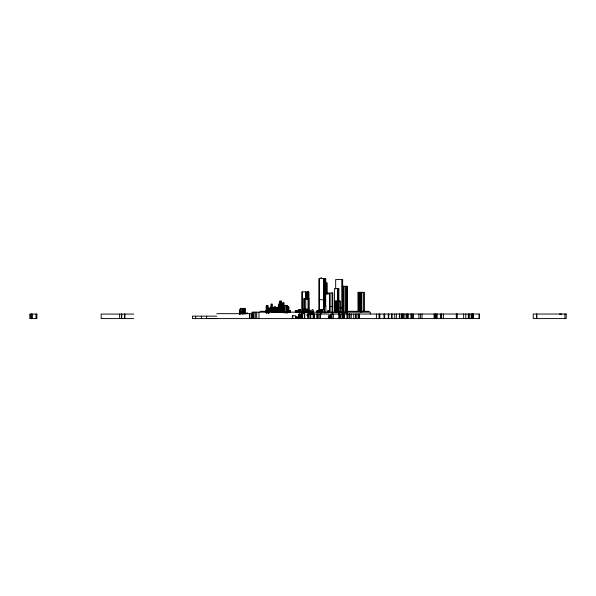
<?xml version="1.0" encoding="UTF-8"?>
<svg xmlns="http://www.w3.org/2000/svg" width="596" height="596" viewBox="0 0 596 596"><rect width="100%" height="100%" fill="white"/><g stroke="black" fill="none" stroke-linecap="round" stroke-linejoin="round"><path stroke-width="0.89" d="M320.991 277.408L321.482 277.408M325.468 282.973L327.219 282.973L327.219 293.932M342.186 286.311L347.245 286.311L347.245 311.216M326.727 292.994L332.762 292.994L332.762 313.019M325.662 293.873L330.132 293.873L330.132 312.185M308.937 298.559L303.684 298.559L303.684 310.866M319.143 299.706L325.468 299.706M279.964 304.131L278.503 304.131L278.503 312.267M280.642 304.131L282.392 304.131L282.392 307.745M330.296 306.53L332.762 306.53M273.936 306.88L275.3 306.88M271.508 307.283L270.241 307.283L270.144 311.648M283.368 307.283L281.908 307.283L281.908 312.52M340.048 307.864L342.678 307.864M267.909 308.184L269.466 308.184M270.048 308.184L270.435 308.184M271.992 308.184L273.743 308.184M276.171 308.184L277.729 308.184M271.992 308.415L272.573 308.415M282.69 308.467L284.046 308.467M303.684 309.153L308.937 309.153M273.549 309.548L274.033 309.548M276.753 309.48L277.632 309.48M304.563 309.48L306.992 309.48M311.954 309.48L313.116 309.48M320.797 309.48L319.046 309.48L319.046 312.215M269.37 309.913L270.629 309.913L270.629 311.648M282.489 309.913L281.521 309.913L281.521 312.52M272.476 310.672L273.452 310.672L273.452 312.431M296.398 310.672L297.754 310.672L297.754 312.431M274.033 310.784L272.573 310.784L272.573 312.52M286.773 310.784L288.226 310.784M288.717 310.784L289.492 310.784M304.951 310.784L302.813 310.784L302.813 312.52M310.784 310.784L313.31 310.799L313.31 312.527M319.046 310.784L316.908 310.784L316.908 312.52M322.257 310.784L319.925 310.784L319.925 312.52M260.132 311.298L266.256 311.298M295.229 311.298L295.616 311.298M346.954 311.298L369.222 311.298M268.781 311.358L271.411 311.358M277.535 311.358L278.801 311.358M272.767 311.805L274.808 311.805M288.62 311.805L290.855 311.805M297.56 311.805L299.214 311.805M301.159 311.805L302.522 311.805M302.716 311.805L303.587 311.805M306.702 311.805L307.774 311.805M310.3 311.805L313.31 311.805M316.908 311.805L317.69 311.805M318.949 311.805L320.022 311.805M240.292 312.051L240.978 312.051L240.978 313.69M308.452 312.177L251.966 312.177L251.966 318.592M308.743 312.542L309.719 312.542M309.421 312.937L308.549 312.937L308.549 314.554M312.244 312.937L313.414 312.937M246.617 312.989L247.683 312.989M308.259 313.027L309.816 313.027M216.765 313.667L252.354 313.675M312.051 313.608L313.31 313.608M133.735 314.077L101.164 314.077L101.164 318.592L133.735 318.592M559.391 314.077L560.367 314.077M560.851 314.077L561.73 314.077M250.99 314.852L251.572 314.852L251.572 318.592M306.605 315.195L308.937 315.195M250.99 315.791L251.668 315.791M328.97 315.738L330.326 315.738L330.326 318.592M216.765 316.163L192.463 316.163L192.463 318.592L479.475 318.592M295.616 316.454L296.689 316.454L296.689 318.592M330.132 316.491L328.97 316.491L328.97 318.592M251.184 316.722L252.741 316.722M302.619 317.169L301.159 317.169L301.159 318.592M251.087 317.653L251.572 317.653M329.841 317.944L331.108 317.944M329.841 318.279L331.108 318.279M330.229 318.383L331.011 318.592M217.354 318.473L208.794 318.592M251.966 318.473L255.952 318.473M564.933 314.025L564.933 318.592M536.84 314.025L536.84 318.592M536.452 314.025L536.452 318.592M479.378 318.592L479.475 314.025L340.443 314.025L340.443 318.592M479.087 314.025L479.087 318.592M473.351 314.025L473.351 318.592M472.762 314.025L472.762 318.592M472.375 314.025L472.375 318.592M472.084 314.025L472.084 318.592M471.794 314.025L471.794 318.592M469.849 314.025L469.849 318.592M468.776 314.025L468.776 318.592M468.292 314.025L468.292 318.592M465.767 314.025L465.767 318.592M463.628 314.025L463.628 318.592M457.207 314.025L457.207 318.592M456.625 314.025L456.625 318.592M456.432 314.025L456.432 318.592M456.335 314.025L456.335 318.592M443.498 314.025L443.498 318.592M441.651 314.025L441.651 318.592M441.36 314.025L441.36 318.592M440.392 314.025L440.392 318.592M437.181 314.025L437.181 318.592M436.503 314.025L436.503 318.592M435.43 314.025L435.43 318.592M435.236 314.025L435.236 318.592M435.043 314.025L435.043 318.592M434.067 314.025L434.067 318.592M422.013 314.025L422.013 318.592M420.456 314.025L420.456 318.592M418.899 314.025L418.899 318.592M413.557 314.025L413.557 318.592M412.484 314.025L412.484 318.592M411.315 314.025L411.218 318.592M411.121 314.025L411.121 318.592M408.111 314.025L408.111 318.592M407.724 314.025L407.724 318.592M407.038 314.025L407.038 318.592M406.07 314.025L406.07 318.592M404.028 314.025L404.028 318.592M403.052 314.025L403.052 318.592M402.568 314.025L402.568 318.592M401.495 314.025L401.495 318.592M401.302 314.025L401.302 318.592M399.648 314.025L399.648 318.592M399.357 314.025L399.357 318.592M396.347 314.025L396.347 318.592M394.694 314.025L394.694 318.592M391.967 314.025L392.064 318.592M391.676 314.025L391.676 318.592M388.763 314.025L388.763 318.592M388.272 314.025L388.272 318.592M384.681 314.025L384.681 318.592M383.995 314.025L383.995 318.592M379.816 314.025L379.816 318.592M379.041 314.025L379.041 318.592M376.411 314.025L376.411 318.592M370.287 314.01L370.287 312.177L312.729 312.177L312.729 314.01M364.454 311.35L364.454 292.338L357.943 292.338L358.04 311.35M363.486 292.338L363.486 311.35M361.735 292.338L361.735 311.35M361.638 292.338L361.638 312.252M360.952 292.338L360.952 312.252M360.371 292.338L360.371 311.35M359.597 292.338L359.597 311.35M359.492 314.025L359.492 318.592M359.395 292.338L359.395 311.35M359.008 314.025L359.008 318.592M358.427 292.338L358.427 311.35M358.04 314.025L358.04 318.592M355.998 314.025L355.998 318.592M355.805 314.025L355.805 318.592M353.763 314.025L353.763 318.592M351.327 314.025L351.23 318.592M349.77 314.025L349.77 318.592M349.673 314.025L349.673 318.592M349.383 314.025L349.383 318.592M349.092 314.025L349.092 318.592M347.632 314.025L347.632 318.592M347.535 314.025L347.535 318.592M347.051 286.311L347.051 313.056M346.954 286.311L346.954 313.056M346.954 314.025L346.954 318.592M346.567 286.311L346.567 313.056M346.47 286.311L346.47 313.056M346.179 286.311L346.179 313.056M345.203 286.311L345.203 313.056M344.332 314.025L344.332 318.592M343.937 314.025L343.937 318.592M343.743 286.311L343.743 313.056M343.646 286.311L343.646 313.056M343.452 314.025L343.452 318.592M342.678 313.056L342.678 279.554L335.675 279.554L335.675 288.851M342.774 314.025L342.774 318.592M341.992 314.025L341.992 318.592M341.799 279.554L341.799 313.012M340.54 312.14L340.54 301.092L334.9 301.092L334.9 312.14M340.048 318.592L340.048 314.025L339.176 314.025L339.176 318.592M339.467 314.025L339.467 318.592M339.273 301.092L339.273 312.14M338.982 318.592L338.982 314.025L330.519 314.025L330.519 318.592M338.886 301.285L338.886 288.538L334.505 288.538L334.505 312.393M338.789 312.177L338.789 314.01M338.498 288.538L338.498 301.285M338.2 301.092L338.2 312.14M338.103 288.538L338.103 312.14M338.007 301.092L338.007 312.14M337.716 288.538L337.716 312.14M336.844 301.092L336.844 312.14M336.457 301.092L336.457 312.14M335.19 301.092L335.19 312.14M334.609 304.429L334.609 312.393M333.343 314.025L333.343 318.592M332.464 292.994L332.464 313.019M332.076 292.994L332.076 313.019M331.979 314.025L331.979 318.592M331.011 317.743L331.011 315.195L330.229 315.195L330.229 318.592M329.938 315.738L329.938 317.877M329.454 293.873L329.454 312.185M329.26 316.491L329.26 318.592M329.066 318.592L329.066 314.025L308.743 314.025L308.743 318.592M328.776 312.52L328.776 310.784L327.8 310.784L327.8 312.52M328.478 310.784L328.478 312.52M327.897 310.784L327.897 312.52M326.534 282.973L326.534 293.932M325.856 313.012L325.856 305.577L324.008 305.577L324.008 309.294M325.662 305.77L325.759 278.526L319.143 278.526L319.143 310.501M325.274 278.526L325.274 306.001M325.081 278.526L325.081 306.001M324.686 278.526L324.686 306.001M324.492 278.526L324.492 309.6M324.395 278.526L324.395 313.012M324.202 278.526L324.202 309.6M324.105 278.526L324.105 309.6M324.008 312.215L324.008 309.48L321.773 309.48L321.773 312.215M323.621 278.526L323.621 309.6M322.064 309.48L322.064 312.215M321.967 310.784L321.967 312.52M321.386 310.784L321.386 312.52M321.192 312.177L321.192 314.01M320.894 310.784L320.894 312.52M320.7 310.784L320.797 312.52M320.216 314.025L320.216 318.592M320.119 310.784L320.119 312.52M320.022 310.784L320.022 312.52M320.022 314.025L320.022 318.592M319.344 278.526L319.344 309.6M319.247 278.526L319.247 309.6M318.756 310.784L318.756 312.52M318.271 314.025L318.271 318.592M317.199 310.784L317.199 312.52M317.199 314.025L317.199 318.592M317.005 314.025L317.005 318.592M314.479 314.025L314.479 318.592M313.995 314.025L313.995 318.592M313.213 310.784L313.213 312.52M313.116 314.025L313.116 318.592M312.535 311.805L312.535 314.353M312.438 311.805L312.438 313.503M312.148 311.805L312.148 314.353M311.268 311.805L311.268 314.353M310.784 314.025L310.784 318.592M310.59 311.805L310.59 314.353M310.3 314.256L310.3 310.784L309.421 310.784L309.421 314.554M310.106 310.784L310.106 318.592M309.622 310.784L309.622 314.353M308.937 313.444L308.937 291.876L306.508 291.876L306.508 299.244M308.84 298.559L308.84 313.444M308.549 315.195L308.549 318.592M308.452 291.876L308.452 315.843M308.162 291.876L308.162 299.244M308.065 291.876L308.065 312.58M307.774 291.876L307.774 299.244M307.678 291.876L307.678 299.244M307.573 291.876L307.573 299.244M307.573 315.195L307.573 318.592M307.283 311.805L307.283 315.195M306.895 309.48L306.992 312.215M306.798 309.48L306.798 312.215M306.12 309.48L306.12 312.215M305.927 309.48L305.927 312.215M305.83 299.244L305.83 291.876L301.941 291.876L301.941 312.14M305.733 298.559L305.733 309.48M305.629 291.876L305.629 299.244M305.338 309.48L305.338 312.215M304.757 312.177L304.757 318.592M304.563 298.559L304.563 312.215M304.467 310.784L304.467 312.52M304.467 318.592L304.467 313.384L301.353 313.384L301.353 317.72M304.37 313.384L304.37 318.592M304.176 312.177L304.176 314.01M303.006 310.784L303.006 312.52M302.619 313.384L302.619 318.592M302.232 291.876L302.232 312.14M302.232 313.384L302.232 318.592M302.135 313.384L302.135 317.72M301.941 313.384L301.941 317.72M301.837 313.384L301.837 317.72M300.578 312.215L300.675 309.48L298.73 309.48L298.73 312.215M300.481 309.48L300.481 312.215M300.287 318.592L300.287 314.07L298.536 314.07L298.536 318.592M300.093 309.48L300.19 312.215M300.093 314.07L300.093 318.592M299.505 314.07L299.505 318.592M299.311 314.07L299.311 318.592M299.118 309.48L299.118 312.215M298.827 318.592L298.827 317.169L296.786 317.169L296.786 318.592M298.246 317.169L298.246 318.592M297.56 317.169L297.56 318.592M297.367 312.52L297.367 310.784L295.325 310.784L295.325 312.52M296.301 310.784L296.301 312.52M295.907 310.784L295.907 312.52M295.907 316.454L295.907 318.592M295.616 310.784L295.616 312.52M295.616 318.592L295.616 315.738L292.316 315.738L292.316 318.592M292.8 315.738L292.8 318.592M290.371 312.431L290.371 310.672L289.492 310.672L289.492 312.431M290.073 310.672L290.073 312.431M289.783 310.672L289.783 312.431M288.911 312.311L288.911 306.925L288.032 306.925L288.032 312.311M288.62 306.925L288.62 312.311M288.322 306.925L288.322 312.311M287.838 310.784L287.838 312.52M287.451 310.784L287.451 312.52M287.354 313.012L287.354 305.577L284.434 305.577L284.434 313.012M287.16 305.577L287.16 313.012M286.579 305.577L286.579 313.012M285.216 305.577L285.216 313.012M284.046 312.148L284.046 302.686L282.787 302.686L282.787 307.99M283.465 302.686L283.465 308.87M283.368 302.686L283.368 312.505M283.271 302.686L283.271 312.148M283.078 307.283L283.078 312.505M282.981 307.283L282.981 312.505M282.295 307.283L282.295 312.505M281.617 304.131L281.617 310.456M281.424 304.131L281.424 310.456M281.23 312.14L281.23 301.092L279.673 301.092L279.673 312.14M281.133 301.092L281.133 312.14M281.036 307.283L281.036 309.89M280.06 301.092L280.06 312.14M279.382 304.131L279.382 312.267M278.995 304.131L278.995 312.267M278.406 311.634L278.406 307.283L277.051 307.283L277.051 312.505M277.341 307.283L277.244 312.505M277.147 307.283L277.147 312.505M276.954 309.48L276.954 312.215M276.656 308.184L276.656 309.913M276.268 312.505L276.268 307.283L273.84 307.283L273.84 311.634M275.494 307.283L275.494 312.505M275.397 307.283L275.397 312.505M275.203 307.283L275.203 312.505M274.324 307.283L274.324 311.634M273.355 308.184L273.259 309.913M273.259 310.672L273.259 312.52M273.162 310.784L273.162 312.52M273.065 308.184L273.065 309.913M272.961 308.184L272.961 310.784M272.864 310.784L272.767 312.52M272.67 308.184L272.67 312.52M272.379 312.267L272.379 304.131L271.016 304.131L271.016 311.358M271.411 304.131L271.411 312.267M270.435 307.283L270.435 311.634M270.338 309.913L270.338 311.648M270.048 309.913L270.048 311.648M269.854 310.263L269.854 308.415L268.297 308.415L268.297 313.042M269.563 309.913L269.563 311.648M269.37 308.415L269.37 313.042M269.176 308.415L269.176 310.263M268.878 308.415L268.781 313.042M268.587 308.415L268.587 313.042M268.103 313.012L268.103 305.577L266.256 305.577L266.256 313.012M267.328 305.577L267.328 313.012M266.74 305.577L266.74 313.012M266.546 312.431L266.546 310.672L265.965 310.672L265.965 312.431M266.352 305.577L266.352 313.012M266.159 310.672L266.159 312.431M258.962 312.177L258.962 318.592M256.727 312.177L256.727 318.592M255.654 312.177L255.654 318.592M254.105 312.177L254.008 318.592M253.129 312.177L253.129 318.592M252.354 316.722L252.354 318.592M252.257 313.675L252.257 315.314M251.765 316.722L251.765 318.592M251.668 313.667L251.668 318.592M251.378 313.667L251.281 318.592M249.53 313.667L249.53 318.592M249.433 313.667L249.433 318.592M245.157 313.95L245.157 308.378L243.503 308.378L243.503 313.95M244.867 308.378L244.867 313.95M243.794 308.378L243.794 313.95M242.341 313.95L242.341 308.378L240.292 308.378L240.292 313.95M242.237 308.378L242.237 313.95M242.14 308.378L242.14 313.95M240.881 312.051L240.881 313.69M240.784 312.051L240.784 313.69M240.687 308.378L240.687 313.95M240.397 312.051L240.397 313.69M239.808 314.219L239.808 309.838L239.421 309.838L239.421 314.219M206.656 316.163L206.656 318.592M201.403 316.163L201.403 318.592M195.667 316.163L195.667 318.592M124.787 314.077L124.787 318.592M124.691 314.077L124.691 318.592M121.778 314.077L121.778 318.592M121.487 314.077L121.487 318.592M119.64 314.077L119.64 318.592M36.021 314.077L36.021 318.592M32.035 314.077L32.035 318.592M31.938 314.077L31.938 318.592M31.163 314.077L31.163 318.592M31.067 314.077L31.067 318.592M566.2 314.025L533.241 314.025L533.241 318.592L566.2 318.592L566.2 314.025M36.9 314.077L29.8 314.077L29.8 318.592L36.9 318.592L36.9 314.077"/></g></svg>
